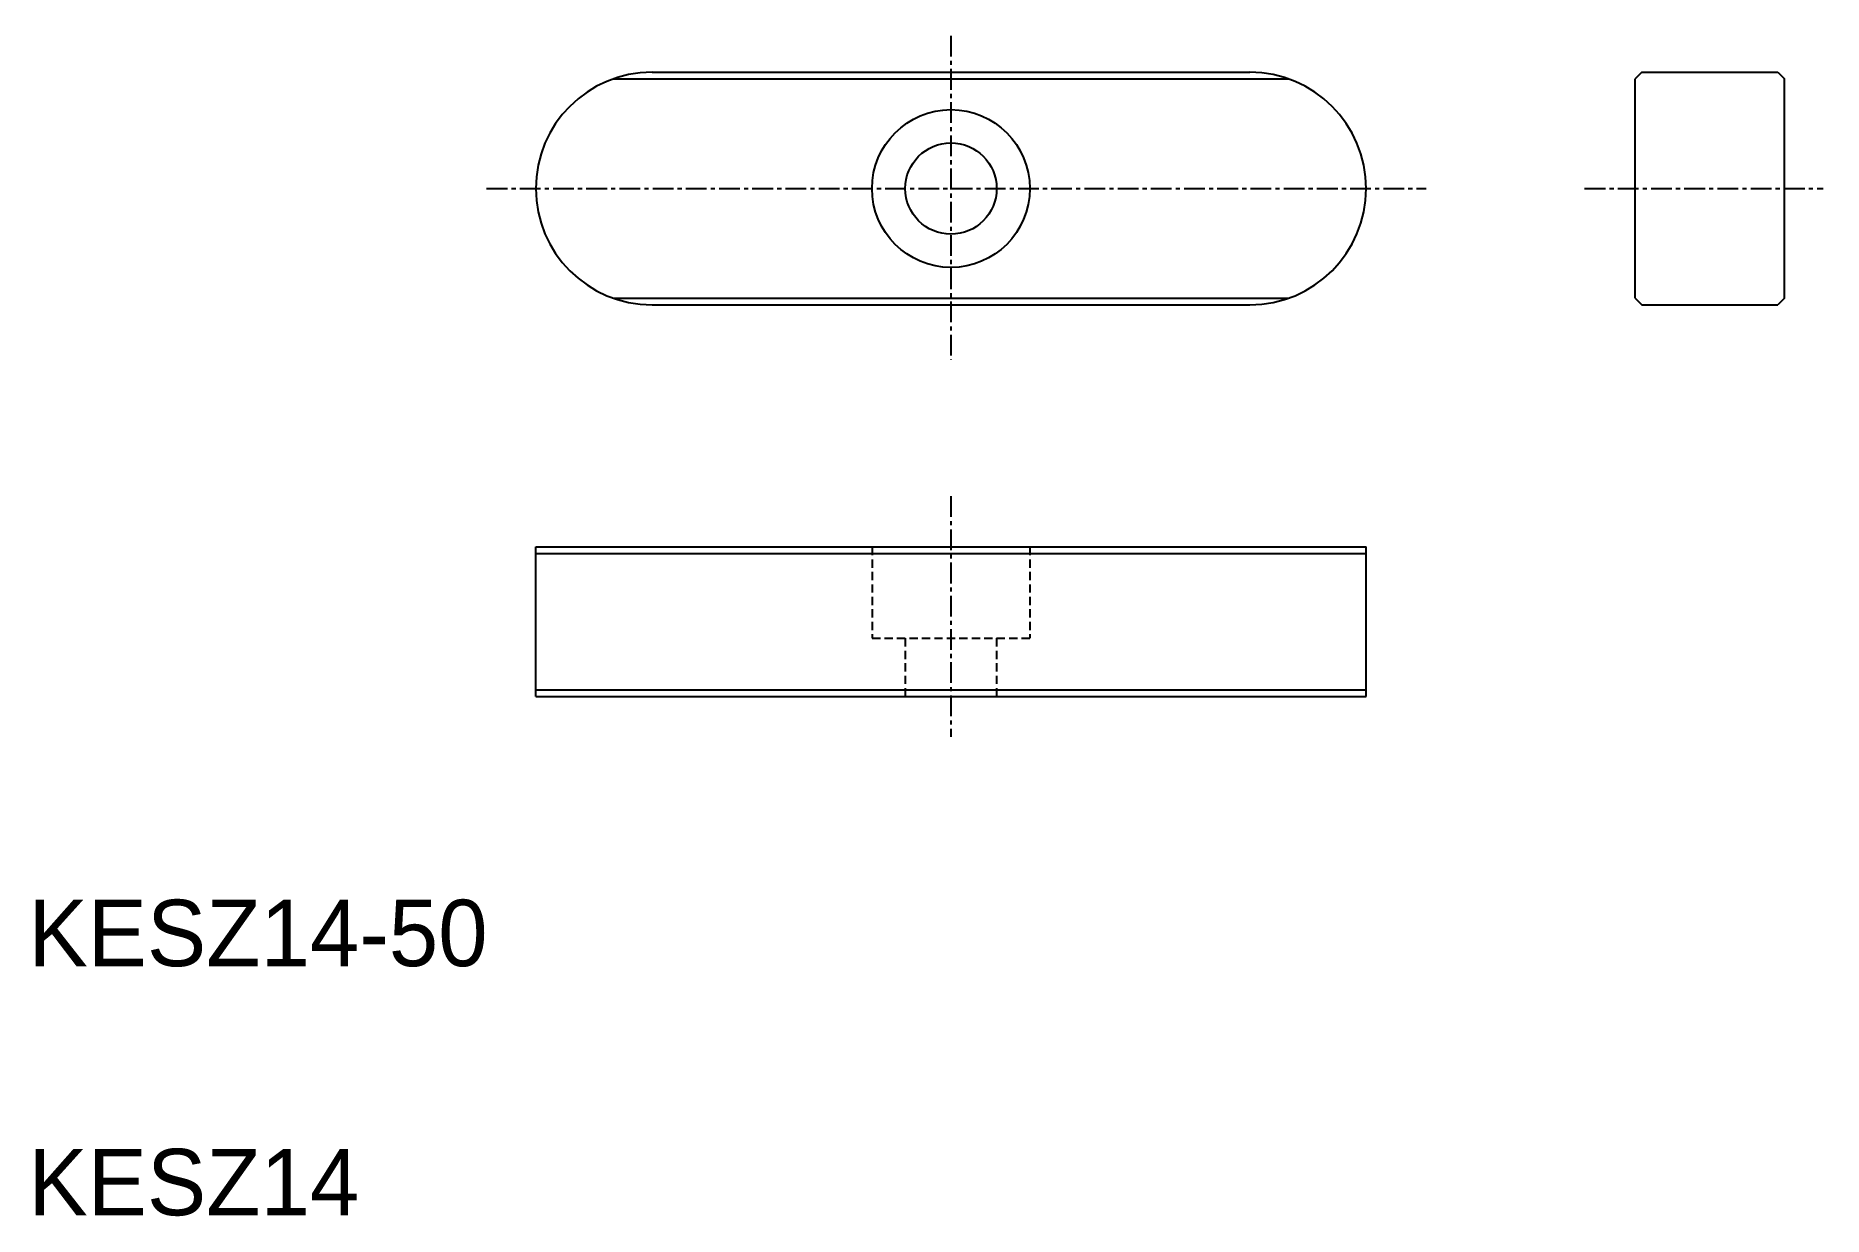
# Model space of a CAD drawing. Extents: x 10 to 118, y 10 to 81.
import ezdxf

# ---------------------------------------------------------------- set-up
doc = ezdxf.new("R2010")
doc.units = 0
doc.linetypes.add('CENTER', pattern=[2, 1.25, -0.25, 0.25, -0.25])
doc.linetypes.add('DASHED', pattern=[0.75, 0.5, -0.25])
doc.layers.get('0').update_dxf_attribs({"linetype": 'CONTINUOUS'})
doc.layers.add('CENTER', color=1, linetype='CENTER')

msp = doc.modelspace()

# ---------------------------------------------------------------- linework, layer by layer
at = {"color": 7, "linetype": 'CONTINUOUS'}
for p, q in [((47.55, 78.82), (83.55, 78.82)), ((107.15, 78.82), (106.75, 78.42)), ((107.15, 78.82), (115.35, 78.82)), ((115.35, 78.82), (115.75, 78.42)), ((106.75, 65.22), (106.75, 78.42)), ((115.75, 65.22), (115.75, 78.42)), ((40.55, 71.82), (40.55, 71.82)), ((90.55, 71.82), (90.55, 71.82)), ((47.55, 64.82), (83.55, 64.82)), ((106.75, 65.22), (107.15, 64.82)), ((107.15, 64.82), (115.35, 64.82)), ((115.75, 65.22), (115.35, 64.82)), ((40.55, 50.24), (90.55, 50.24)), ((40.55, 41.24), (40.55, 50.24)), ((90.55, 41.24), (90.55, 50.24)), ((40.55, 41.24), (90.55, 41.24)), ((53.05, 41.24), (53.05, 41.24))]:
    msp.add_line(p, q, dxfattribs=at)
at = {"color": 3, "linetype": 'CONTINUOUS'}
for p, q in [((45.22, 78.42), (85.89, 78.42)), ((45.22, 65.22), (85.89, 65.22)), ((40.55, 49.84), (90.55, 49.84)), ((40.55, 41.64), (90.55, 41.64))]:
    msp.add_line(p, q, dxfattribs=at)
at = {"color": 3, "linetype": 'DASHED'}
for p, q in [((60.8, 50.24), (60.8, 44.74)), ((70.3, 50.24), (70.3, 44.74)), ((60.8, 44.74), (70.3, 44.74)), ((62.8, 44.74), (62.8, 41.24)), ((68.3, 44.74), (68.3, 41.24)), ((65.55, 41.24), (65.55, 41.24))]:
    msp.add_line(p, q, dxfattribs=at)
at = {"color": 7, "linetype": 'CONTINUOUS'}
for radius in [4.75, 2.75]:
    msp.add_circle((65.55, 71.82), radius, dxfattribs=at)
for centre, start, end in [((47.55, 71.82), 90, 180), ((83.55, 71.82), 0, 90), ((47.55, 71.82), 180, 270), ((83.55, 71.82), 270, 0)]:
    msp.add_arc(centre, 7, start, end, dxfattribs=at)
at = {"layer": 'CENTER', "color": 1, "linetype": 'CENTER'}
for p, q in [((65.55, 81.02), (65.55, 61.5)), ((37.59, 71.82), (94.17, 71.82)), ((103.71, 71.82), (118.08, 71.82)), ((65.55, 53.3), (65.55, 38.8))]:
    msp.add_line(p, q, dxfattribs=at)

# ---------------------------------------------------------------- texts
at = {"color": 7, "linetype": 'CONTINUOUS'}
for s, p in [('KESZ14-50', (10, 25)), ('KESZ14', (10, 10))]:
    msp.add_text(s, height=4, dxfattribs=at).set_placement(p)

doc.saveas('drawing.dxf')
